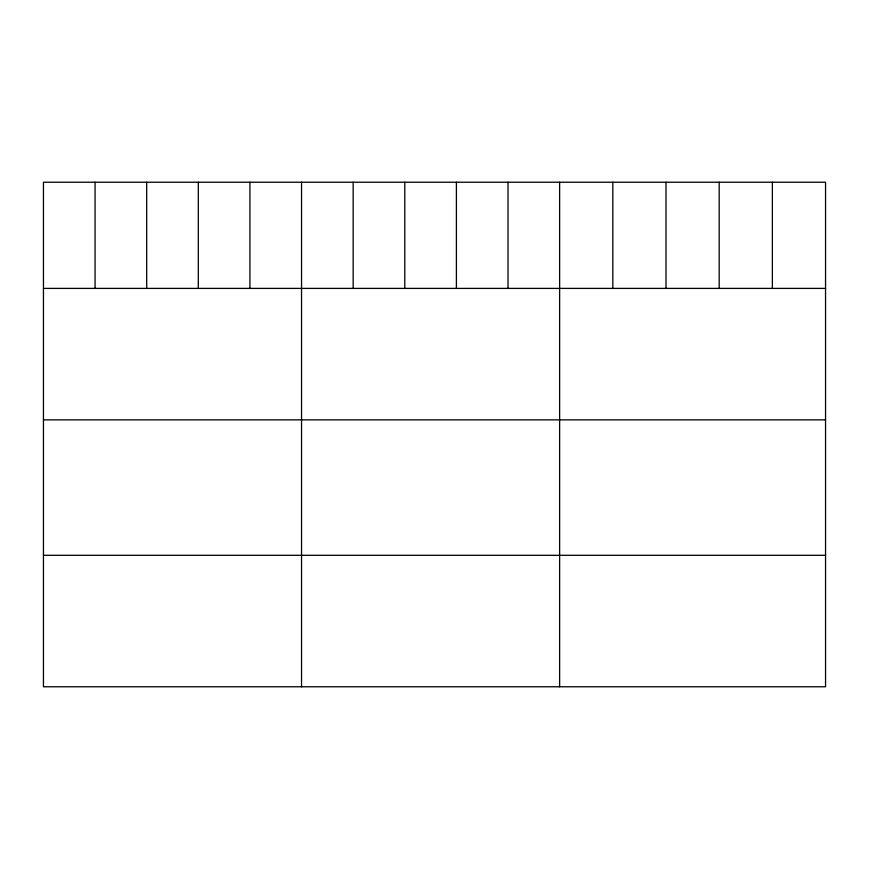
<?xml version="1.0" encoding="UTF-8"?>
<svg xmlns="http://www.w3.org/2000/svg" width="869" height="869" viewBox="0 0 869 869"><rect width="100%" height="100%" fill="white"/><g stroke="black" fill="none" stroke-linecap="round" stroke-linejoin="round"><path stroke-width="1.3" d="M825.55 288.399L825.55 686.771L43.45 686.771L43.45 182.229L825.55 182.229L825.55 288.399L43.45 288.399M43.45 419.857L825.55 419.857M43.45 555.302L825.55 555.302M772.367 182.229L772.367 288.399M719.184 182.229L719.184 288.399M666.002 182.229L666.002 288.399M612.819 182.229L612.819 288.399M559.636 182.229L559.636 686.771M508.017 182.229L508.017 288.399M456.399 182.229L456.399 288.399M404.78 182.229L404.78 288.399M353.162 182.229L353.162 288.399M301.543 182.229L301.543 686.771M249.924 182.229L249.924 288.399M198.306 182.229L198.306 288.399M146.687 182.229L146.687 288.399M95.069 182.229L95.069 288.399"/></g></svg>
